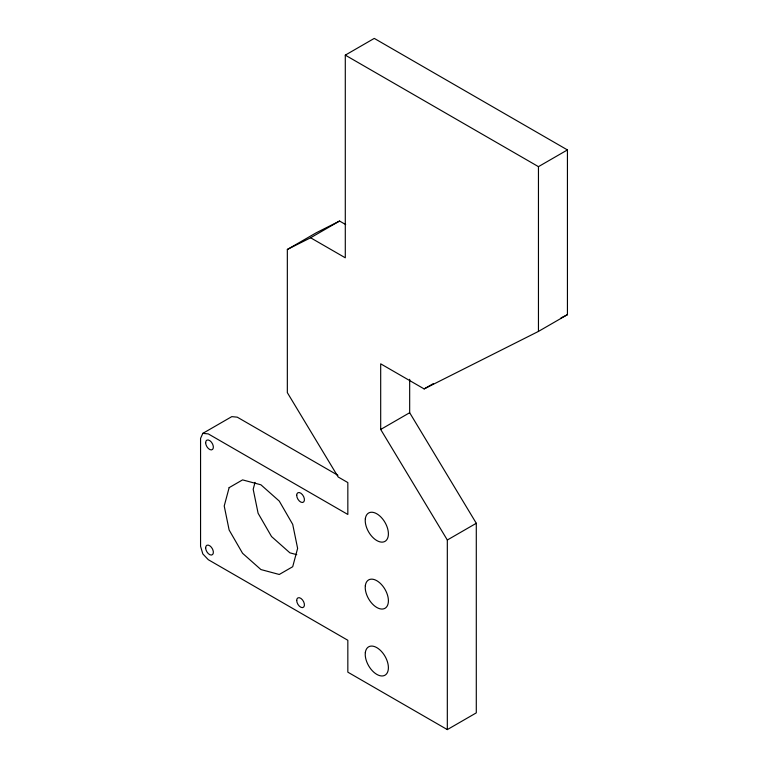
<?xml version="1.0" encoding="UTF-8"?>
<svg xmlns="http://www.w3.org/2000/svg" width="768" height="768" viewBox="0 0 768 768"><rect width="100%" height="100%" fill="white"/><g stroke="black" fill="none" stroke-linecap="round" stroke-linejoin="round"><path stroke-width="1.15" d="M255.034 482.381L253.19 489.264L258.106 513.283L271.546 536.563L289.891 552.835L296.774 554.678M337.92 475.286L237.264 417.168L231.802 416.63L202.829 433.363L200.563 438.365L200.563 546.317L202.829 553.93L208.291 559.699L347.837 640.272L347.837 672.163L447.322 729.6L476.294 712.867L476.294 523.277L409.67 412.723L409.67 379.315M202.829 433.363L208.291 433.901L347.837 514.464L347.837 482.573L338.179 476.995L287.338 392.64L287.338 249.466L310.598 237.773L345.293 257.798L345.293 55.133L374.266 38.4L567.437 149.923L567.437 314.678L538.454 331.411L424.138 388.915L380.688 363.83L380.688 429.456L447.322 540.01L447.322 729.6M287.338 249.466L316.32 232.742L339.571 221.04L345.696 224.573M310.598 237.773L339.571 221.04M345.293 55.133L538.454 166.656L567.437 149.923M424.138 388.915L433.459 383.539M380.688 429.456L409.67 412.723M447.322 540.01L476.294 523.277M561.024 317.904L567.437 314.678M538.454 166.656L538.454 331.411M229.133 487.651L224.218 505.997L229.133 530.016L242.573 553.296L260.918 569.558L279.264 574.474L292.704 566.717L297.619 548.371L292.704 524.352L279.264 501.072L260.918 484.8L242.573 479.885L229.133 487.651M365.328 585.715A16.387 9.466 60 0 0 381.245 609.024A16.387 9.466 60 0 0 383.875 587.558A16.387 9.466 60 0 0 365.328 585.715M365.328 518.794A16.387 9.466 60 0 0 381.245 542.102A16.387 9.466 60 0 0 383.875 520.646A16.387 9.466 60 0 0 365.328 518.794M205.642 442.685A5.472 3.158 60 0 0 211.44 449.904A5.472 3.158 60 0 0 211.44 442.176A5.472 3.158 60 0 0 205.642 442.685M296.698 495.264A5.472 3.158 60 0 0 302.496 502.483A5.472 3.158 60 0 0 302.496 494.746A5.472 3.158 60 0 0 296.698 495.264M205.642 547.834A5.472 3.158 60 0 0 211.44 555.053A5.472 3.158 60 0 0 211.44 547.315A5.472 3.158 60 0 0 205.642 547.834M296.698 600.403A5.472 3.158 60 0 0 302.496 607.622A5.472 3.158 60 0 0 302.496 599.894A5.472 3.158 60 0 0 296.698 600.403M365.328 652.627A16.387 9.466 60 0 0 381.245 675.936A16.387 9.466 60 0 0 383.875 654.48A16.387 9.466 60 0 0 365.328 652.627"/></g></svg>
